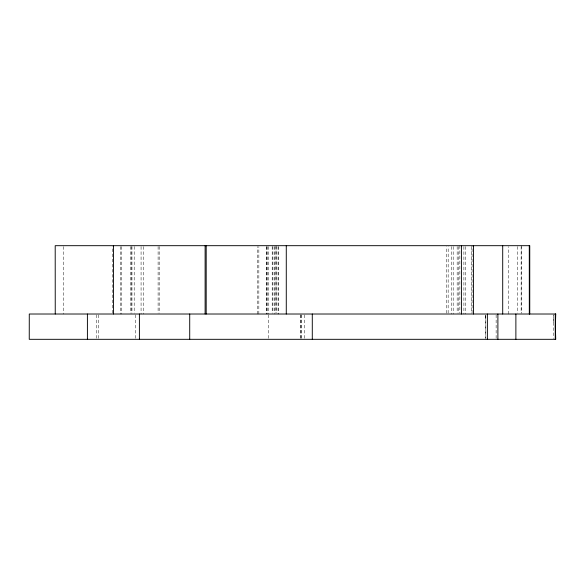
<?xml version="1.0" encoding="UTF-8"?>
<svg xmlns="http://www.w3.org/2000/svg" width="585" height="585" viewBox="0 0 585 585"><rect width="100%" height="100%" fill="white"/><g stroke="black" fill="none" stroke-linecap="round" stroke-linejoin="round"><path stroke-width="0.44" stroke-dasharray="2.92 2.19" d="M112.452 313.099L112.495 246.599M257.597 314.013L257.605 246.599M258.833 314.013L258.848 246.599M300.953 314.854L300.953 338.474M448.147 313.107L448.176 246.585M472.066 313.099L472.066 245.685M485.513 318.233L485.513 314.854L485.513 338.474M508.431 314.013L508.453 246.599M553.52 322.445L553.52 314.854L553.52 338.474M446.465 313.158L446.457 246.592M463.89 246.599L463.905 314.013M143.288 246.599L143.332 314.013M521.571 245.685L521.571 313.099M521.125 246.599L521.14 313.099M517.615 246.541L517.615 313.158M496.124 314.913L496.124 338.408M485.813 314.913L485.813 338.408M471.642 246.541L471.642 313.158M465.287 246.599L465.287 314.013M459.861 245.685L459.861 313.158M458.567 246.541L458.567 313.158M457.163 246.541L457.163 313.158M453.192 246.599L453.192 314.013M451.671 246.599L451.671 314.013M304.661 314.913L304.661 338.408M301.641 314.913L301.648 338.408M300.8 314.913L300.8 338.408M278.774 246.599L278.774 314.013M278.065 246.599L278.065 314.013M276.339 246.599L276.339 313.099M276.018 245.685L276.018 313.099M274.979 246.599L274.979 313.099M274.87 246.599L274.87 314.013M272.91 246.541L272.91 313.158M272.186 246.541L272.186 313.158M268.588 314.913L268.588 338.408M268.179 246.599L268.179 314.013M267.82 246.599L267.82 314.013M266.76 246.599L266.76 314.013M266.621 246.599L266.621 314.013M159.186 246.541L159.186 313.158M158.096 246.541L158.096 313.158M141.073 246.599L141.073 314.013M135.779 314.913L135.779 338.408M134.199 246.541L134.199 313.158M131.969 246.541L131.969 313.158M131.559 246.541L131.559 313.158M130.36 246.541L130.36 313.158M121.585 246.599L121.585 314.013M120.656 246.599L120.656 314.013M98.463 314.913L98.463 338.408M96.554 314.913L96.554 338.408M63.421 246.599L63.421 314.013"/><path stroke-width="0.88" d="M473.484 314.013L473.484 245.685M555.26 339.315L555.26 314.013M529.286 245.685L529.315 314.013M529.761 314.013L529.754 245.685L55.202 245.685L55.246 314.013M515.882 314.013L515.882 339.315M502.705 245.685L502.705 314.013M497.893 314.013L497.893 339.315M487.378 314.013L487.378 339.315M461.419 245.685L461.419 314.013M312.288 314.013L312.288 339.315M286.277 245.685L286.277 314.013M206.191 245.685L206.191 314.013M205.116 245.685L205.116 314.013M189.715 314.013L189.715 339.315M139.405 314.013L139.405 339.315M113.446 245.685L113.461 314.013M87.406 314.013L87.406 339.315M555.735 314.013L555.348 326.664L555.735 339.315L29.25 339.315L29.279 314.013L555.75 314.013"/></g></svg>
